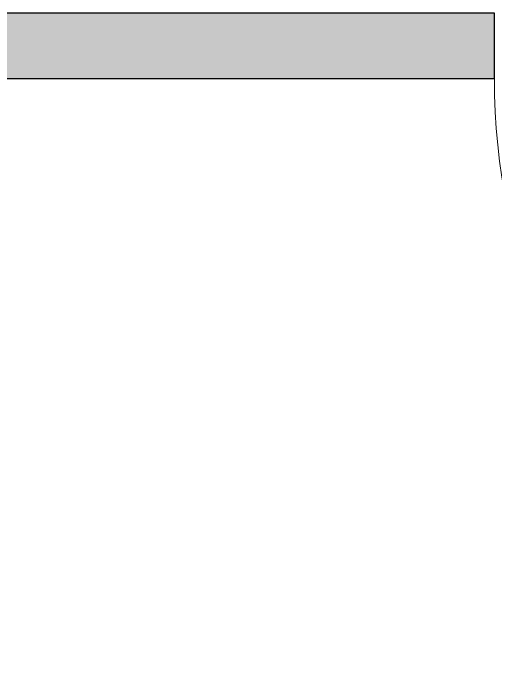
# Model space of a CAD drawing. Header units: millimetres. Extents: x 155927 to 326028, y -36033 to 97293.
# Drawn here: x 179097 to 179850, y 12592 to 13608 of the extents above; entities that cross this region are included whole.
import ezdxf

# ---------------------------------------------------------------- set-up
doc = ezdxf.new("R2010")
doc.units = ezdxf.units.MM
doc.header["$MEASUREMENT"] = 0
for name, color, linetype, lineweight in [('A-DOOR', 4, 'CONTINUOUS', 9), ('A-WALL-PATT', 7, 'CONTINUOUS', 9), ('I-WALL', 7, 'CONTINUOUS', 9)]:
    doc.layers.add(name, color=color, linetype=linetype, lineweight=lineweight)

msp = doc.modelspace()

# ---------------------------------------------------------------- hatches: boundary and pattern name
at = {"layer": 'A-WALL-PATT'}
h = msp.add_hatch(color=256, dxfattribs=at)
h.paths.add_polyline_path([(181136.8, 13505.6), (182547.3, 13505.6), (182547.3, 13607.6), (180857.3, 13607.6), (180857.3, 13505.6), (181076.8, 13505.6)], flags=0)
h.paths.add_polyline_path([(179317, 13505.6), (179847.3, 13505.6), (179847.3, 13607.6), (178274.8, 13607.6), (178274.8, 13505.6), (178710.5, 13505.6)], flags=0)
h.paths.add_polyline_path([(183674.8, 13505.6), (183674.8, 13556.6), (183664.8, 13556.6), (183664.8, 13607.6), (183557.3, 13607.6), (183557.3, 13505.6)], flags=0)

# ---------------------------------------------------------------- linework, layer by layer
at = {"layer": 'A-DOOR'}
msp.add_arc((180857.3, 13505.6), 1010, 180, 270, dxfattribs=at)
at = {"layer": 'I-WALL', "lineweight": 30}
for p, q in [((179847.3, 13607.6), (178274.8, 13607.6)), ((179847.3, 13505.6), (179847.3, 13607.6)), ((178376.8, 13505.6), (179847.3, 13505.6))]:
    msp.add_line(p, q, dxfattribs=at)

doc.saveas('drawing.dxf')
